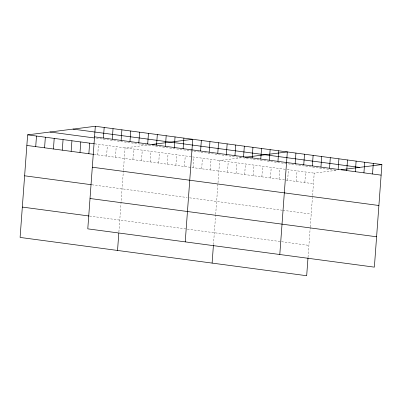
<?xml version="1.0" encoding="UTF-8"?>
<svg xmlns="http://www.w3.org/2000/svg" width="402" height="402" viewBox="0 0 402 402"><rect width="100%" height="100%" fill="white"/><g stroke="black" fill="none" stroke-linecap="round" stroke-linejoin="round"><path stroke-width="0.3" stroke-dasharray="2.01 1.51" d="M97.721 154.906L98.495 144.323M106.575 156.092L107.354 145.509M115.434 157.272L116.213 146.69M118.891 231.999L123.374 170.956M123.419 170.363L125.072 147.876L149.132 144.826M132.891 159.604L133.665 149.021M141.489 160.755L142.263 150.172M150.087 161.9L150.861 151.323M158.684 163.051L159.458 152.469M167.277 164.202L168.056 153.619M175.875 165.348L176.654 154.765M184.473 166.498L185.252 155.916M193.071 167.644L193.849 157.061M201.668 168.795L202.447 158.212M210.266 169.94L211.045 159.363M213.462 244.637L215.643 214.944M215.688 214.331L219.643 160.509L243.13 157.534M227.462 172.242L228.241 161.659M236.059 173.388L236.833 162.805M244.657 174.538L245.431 163.956M253.255 175.684L254.029 165.101M261.853 176.835L262.627 166.252M270.445 177.985L271.224 167.403M279.043 179.131L279.822 168.549M287.641 180.282L288.42 169.699M296.239 181.428L297.018 170.845M304.837 182.578L305.615 171.996M308.032 257.27L310.213 227.577M310.259 226.964L314.213 173.146L336.549 170.312L95.44 138.102M94.952 143.851L192.005 156.815M192.618 156.901L286.576 169.453M287.194 169.533L314.213 173.146M94.174 154.433L313.434 183.724M91.947 184.794L187.156 197.513M189.613 197.839L282.345 210.231M282.958 210.311L311.203 214.085M89.651 216.07L308.907 245.366"/><path stroke-width="0.6" d="M95.319 126.273L87.787 228.854L374.368 267.144L381.9 164.564L95.319 126.273L27.632 134.856L20.1 237.436L306.681 275.727L307.992 257.868M35.713 146.624L36.492 136.042M44.572 147.805L45.351 137.223M53.431 148.991L54.205 138.409M62.29 150.172L63.064 139.589M71.144 151.358L71.923 140.775M80.003 152.539L80.782 141.956M88.862 153.725L89.636 143.142M103.404 138.042L104.178 127.459M112.258 139.223L113.037 128.64M121.118 140.409L121.896 129.826M117.535 250.456L118.806 233.19M129.977 141.589L130.75 131.007M138.836 142.775L139.61 132.193M147.69 143.956L148.469 133.374M156.549 145.142L157.328 134.559M165.408 146.323L166.187 135.74M174.267 147.509L175.041 136.926M183.121 148.69L183.9 138.107M185.227 241.873L192.759 139.293L152.011 144.459M200.578 151.021L201.357 140.439M209.176 152.172L209.955 141.589M217.773 153.323L218.552 142.74M212.11 263.089L213.417 245.23M226.371 154.468L227.145 143.886M234.969 155.619L235.743 145.037M243.567 156.765L244.341 146.182M252.165 157.916L252.938 147.333M260.762 159.061L261.536 148.484M269.355 160.212L270.134 149.629M277.953 161.363L278.732 150.78M279.797 254.506L287.329 151.926L244.853 157.313M295.148 163.659L295.927 153.077M303.746 164.805L304.525 154.222M312.344 165.956L313.123 155.373M320.942 167.101L321.721 156.524M329.539 168.252L330.313 157.669M338.137 169.403L338.911 158.82M346.735 170.548L347.509 159.966M355.333 171.699L356.107 161.117M363.931 172.845L364.704 162.262M372.523 173.996L373.302 163.413M341.152 169.729L381.9 164.564M72.983 129.107L359.564 167.393M94.545 136.856L381.121 175.146M49.969 132.027L94.259 137.941M27.632 134.856L94.364 143.77M26.854 145.439L93.586 154.353M92.314 167.217L378.895 205.502M24.628 175.8L91.355 184.714M90.018 198.498L376.599 236.783M22.331 207.08L89.058 215.995"/></g></svg>
